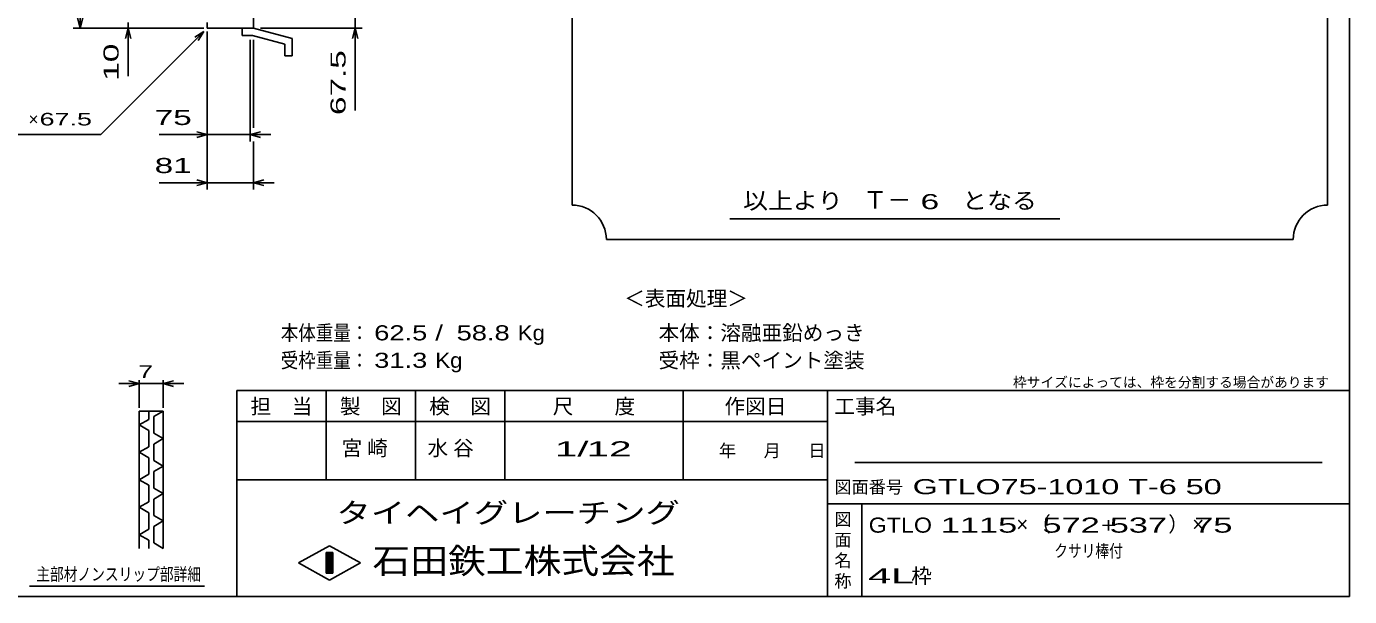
# Model space of a CAD drawing. Units: millimetres, scale not verified. Extents: x -2184 to 2083, y -1539 to 1258.
# Drawn here: x -228 to 2083, y -1382 to -386 of the extents above; entities that cross this region are included whole.
import ezdxf
from ezdxf.enums import TextEntityAlignment as Align

# ---------------------------------------------------------------- set-up
doc = ezdxf.new("R2010")
doc.units = ezdxf.units.MM
doc.header["$LTSCALE"] = 12
for name, color, linetype, lineweight in [('0_2', 150, 'Continuous', 25), ('19', 6, 'Continuous', 25), ('22', 2, 'Continuous', 25), ('32', 4, 'Continuous', 25)]:
    doc.layers.add(name, color=color, linetype=linetype, lineweight=lineweight)
doc.styles.add('ベクトル', font='')
doc.styles.get('ベクトル').set_extended_font_data('ベクトル')

msp = doc.modelspace()

# ---------------------------------------------------------------- linework, layer by layer
at = {"layer": '0_2'}
for p, q in [((2083.2, 1258.2), (2083.2, -1381.8)), ((2083.2, -1021.8), (139.2, -1021.8)), ((139.2, -1021.8), (139.2, -1381.8)), ((295.2, -1021.8), (295.2, -1177.8)), ((451.2, -1177.8), (451.2, -1021.8)), ((607.2, -1021.8), (607.2, -1177.8)), ((919.2, -1177.8), (919.2, -1021.8)), ((1171.2, -1021.8), (1171.2, -1381.8)), ((1171.2, -1075.8), (139.2, -1075.8)), ((2035.2, -1147.8), (1219.2, -1147.8)), ((139.2, -1177.8), (1171.2, -1177.8)), ((1171.2, -1219.8), (2083.2, -1219.8)), ((1231.2, -1381.8), (1231.2, -1219.8)), ((247.2, -1323), (301.2, -1293)), ((301.2, -1293), (355.2, -1323)), ((295.2, -1305), (307.2, -1305)), ((295.2, -1341), (295.2, -1305)), ((295.2, -1305), (297.6, -1305)), ((297.6, -1305), (297.6, -1341)), ((300, -1341), (300, -1305)), ((300, -1305), (302.4, -1305)), ((302.4, -1305), (302.4, -1341)), ((304.8, -1341), (304.8, -1305)), ((304.8, -1305), (307.2, -1305)), ((307.2, -1305), (307.2, -1341)), ((307.2, -1305), (307.2, -1341)), ((301.2, -1353), (247.2, -1323)), ((355.2, -1323), (301.2, -1353)), ((307.2, -1341), (295.2, -1341)), ((297.6, -1341), (300, -1341)), ((302.4, -1341), (304.8, -1341)), ((2083.2, -1381.8), (-2068.8, -1381.8))]:
    msp.add_line(p, q, dxfattribs=at)
at = {"layer": '19'}
for p, q in [((168.5, 746.3), (168.5, -388.7)), ((87.5, -388.7), (87.5, -378.7)), ((168.5, -388.7), (87.5, -388.7)), ((148.49, -401.71), (148.49, -388.71)), ((148.5, -388.7), (168.5, -388.7)), ((236.11, -406.82), (168.5, -388.7)), ((148.49, -401.71), (166.78, -401.71)), ((223.11, -416.8), (166.78, -401.71)), ((236.11, -436.82), (236.11, -406.82)), ((223.11, -436.82), (223.11, -416.8)), ((223.11, -436.82), (236.11, -436.82))]:
    msp.add_line(p, q, dxfattribs=at)
at = {"layer": '22', "color": 4}
for p, q in [((724.8, 1162.2), (724.8, -697.8)), ((2044.8, -697.8), (2044.8, 1162.2)), ((-134.5, -388.7), (-134.5, 746.3)), ((346.1, -388.7), (346.1, -321.2)), ((-146.5, -388.7), (81.5, -388.7)), ((-134.5, -388.7), (-139.3, -370.7)), ((-134.5, -388.7), (-129.7, -370.7)), ((-62.5, -388.7), (81.5, -388.7)), ((-55.3, -406.7), (-50.5, -388.7)), ((-50.5, -388.7), (-50.5, -378.7)), ((-45.7, -406.7), (-50.5, -388.7)), ((-50.5, -472.7), (-50.5, -388.7)), ((180.5, -388.7), (358.1, -388.7)), ((341.3, -406.7), (346.1, -388.7)), ((350.9, -406.7), (346.1, -388.7)), ((346.1, -532.7), (346.1, -388.7)), ((-98.5, -574.7), (81.5, -394.7)), ((65.9, -404.3), (81.5, -394.7)), ((71.9, -410.3), (81.5, -394.7)), ((87.5, -586.7), (87.5, -394.7)), ((87.5, -670.7), (87.5, -394.7)), ((162.5, -586.7), (162.5, -409.3)), ((168.5, -562.7), (168.5, -409.3)), ((-386.5, -574.7), (-98.5, -574.7)), ((3.5, -574.7), (87.5, -574.7)), ((87.5, -574.7), (69.5, -569.9)), ((69.5, -579.5), (87.5, -574.7)), ((87.5, -574.7), (162.5, -574.7)), ((162.5, -574.7), (180.5, -569.9)), ((180.5, -579.5), (162.5, -574.7)), ((162.5, -574.7), (198.5, -574.7)), ((168.5, -670.7), (168.5, -586.7)), ((3.5, -658.7), (87.5, -658.7)), ((87.5, -658.7), (69.5, -653.9)), ((69.5, -663.5), (87.5, -658.7)), ((87.5, -658.7), (168.5, -658.7)), ((168.5, -658.7), (186.5, -653.9)), ((186.5, -663.5), (168.5, -658.7)), ((168.5, -658.7), (204.5, -658.7)), ((1000.8, -721.8), (1576.8, -721.8)), ((784.8, -757.8), (1984.8, -757.8))]:
    msp.add_line(p, q, dxfattribs=at)
for centre, start, end in [((724.8, -757.8), 0, 90), ((2044.8, -757.8), 90, 180)]:
    msp.add_arc(centre, 60, start, end, dxfattribs=at)
at = {"layer": '32'}
for p, q in [((-31.2, -1009.8), (-67.2, -1009.8)), ((-31.2, -1009.8), (-49.2, -1005)), ((-49.2, -1014.6), (-31.2, -1009.8)), ((-31.2, -1051.8), (-31.2, -1003.8)), ((-31.2, -1009.8), (10.8, -1009.8)), ((10.8, -1003.8), (10.8, -1051.8)), ((10.8, -1009.8), (28.8, -1005)), ((28.8, -1014.6), (10.8, -1009.8)), ((10.8, -1009.8), (46.8, -1009.8)), ((-31.2, -1057.8), (10.8, -1057.8)), ((-31.2, -1297.8), (-31.2, -1057.8)), ((-14.4, -1057.8), (-14.4, -1072.2)), ((10.8, -1057.8), (-6, -1067.4)), ((10.8, -1057.8), (10.8, -1297.8)), ((-14.4, -1072.2), (-31.2, -1081.8)), ((-31.2, -1081.8), (-14.4, -1091.4)), ((-6, -1067.4), (-6, -1096.2)), ((-14.4, -1091.4), (-14.4, -1120.2)), ((-6, -1096.2), (10.8, -1105.8)), ((10.8, -1105.8), (-6, -1115.4)), ((-14.4, -1120.2), (-31.2, -1129.8)), ((-31.2, -1129.8), (-14.4, -1139.4)), ((-6, -1115.4), (-6, -1144.2)), ((-14.4, -1139.4), (-14.4, -1168.2)), ((-6, -1144.2), (10.8, -1153.8)), ((10.8, -1153.8), (-6, -1163.4)), ((-14.4, -1168.2), (-31.2, -1177.8)), ((-31.2, -1177.8), (-14.4, -1187.4)), ((-6, -1163.4), (-6, -1192.2)), ((-14.4, -1187.4), (-14.4, -1216.2)), ((-6, -1192.2), (10.8, -1201.8)), ((10.8, -1201.8), (-6, -1211.4)), ((-14.4, -1216.2), (-31.2, -1225.8)), ((-6, -1211.4), (-6, -1240.2)), ((-31.2, -1225.8), (-14.4, -1235.4)), ((-14.4, -1235.4), (-14.4, -1264.2)), ((-6, -1240.2), (10.8, -1249.8)), ((-14.4, -1264.2), (-31.2, -1273.8)), ((10.8, -1249.8), (-6, -1259.4)), ((-6, -1259.4), (-6, -1288.2)), ((-31.2, -1273.8), (-14.4, -1283.4)), ((-14.4, -1283.4), (-14.4, -1297.8)), ((-6, -1288.2), (10.8, -1297.8)), ((82.8, -1363.8), (-223.2, -1363.8))]:
    msp.add_line(p, q, dxfattribs=at)

# ---------------------------------------------------------------- texts
at = {"layer": '0_2', "style": 'ベクトル'}
for s, height, p in [('枠サイズによっては、枠を分割する場合があります', 17.6, (1495.2, -1007.4)), ('担\u3000当', 26.39, (163.2, -1049.4)), ('製\u3000図', 26.39, (319.2, -1049.4)), ('検\u3000図', 26.39, (475.2, -1049.4)), ('尺\u3000\u3000度', 26.39, (691.2, -1049.4)), ('作図日', 26.39, (991.2, -1049.4)), ('工事名', 26.39, (1183.2, -1049.4)), ('年', 21.99, (981.6, -1126.8)), ('月', 21.99, (1059.6, -1126.8)), ('日', 21.99, (1137.6, -1126.8)), ('図面番号', 21.99, (1183.2, -1190.4)), ('図', 21.99, (1183.2, -1246.8)), ('面', 21.99, (1183.2, -1282.8)), ('名', 21.99, (1183.2, -1318.8)), ('称', 21.99, (1183.2, -1354.8))]:
    msp.add_text(s, height=height, dxfattribs=at).set_placement(p, align=Align.MIDDLE_LEFT)
at = {"layer": '0_2', "color": 222, "style": 'ベクトル'}
for s, height, width, p in [('タイヘイグレーチング', 35.19, 1.25, (313.2, -1235.4)), ('石田鉄工株式会社', 43.99, 1.1, (376.2, -1319.4))]:
    msp.add_text(s, height=height, dxfattribs=dict(at, width=width)).set_placement(p, align=Align.MIDDLE_LEFT)
at = {"layer": '22', "style": 'ベクトル', "width": 1.65}
for s, p in [(' 10 ', (-80.5, -496.7)), (' 67.5 ', (316.1, -556.7))]:
    msp.add_text(s, height=26.39, rotation=90, dxfattribs=at).set_placement(p, align=Align.MIDDLE_LEFT)
at = {"layer": '22', "style": 'ベクトル'}
for s, height, width, p in [(' 75 ', 26.39, 1.65, (-20.5, -544.7)), (' 67.5 ', 21.99, 1.6, (-218.5, -547.7)), (' 81 ', 26.39, 1.65, (-20.5, -628.7)), ('以上より\u3000', 29.03, 1.1, (1023.6, -690)), (' 6 ', 26.39, 1.65, (1317.6, -691.8)), ('となる', 29.03, 1.1, (1406.4, -690)), ('本体重量：', 26.39, 0.85, (216, -921)), (' 62.5', 26.39, 1.35, (366, -921)), ('/', 26.39, 1.35, (486, -921)), (' 58.8', 26.39, 1.35, (510, -921)), ('Kg', 26.39, 1.1, (630, -921)), ('受枠重量：', 26.39, 0.85, (216, -969)), (' 31.3', 26.39, 1.35, (366, -969)), ('Kg', 26.39, 1.1, (486, -969)), ('1/', 26.39, 2, (694.8, -1123.8)), (' 12 ', 26.39, 2, (730.8, -1123.8)), ('GTLO75-1010 T-6 50', 26.39, 1.6, (1320, -1189.8)), ('GTLO', 26.39, 1.15, (1243.2, -1257)), (' 1115 ', 26.39, 1.7, (1352.4, -1257)), (' 572 ', 26.39, 1.7, (1530, -1257)), ('+', 26.39, 1.3, (1648.8, -1257)), (' 537 ', 26.39, 1.7, (1647.6, -1257)), (' 75 ', 26.39, 1.7, (1795.2, -1257)), ('クサリ棒付', 21.99, 0.8, (1567.2, -1302)), ('4L', 26.39, 2.05, (1242, -1345.8))]:
    msp.add_text(s, height=height, dxfattribs=dict(at, width=width)).set_placement(p, align=Align.MIDDLE_LEFT)
for s, height, p in [('×', 21.99, (-224.5, -547.7)), ('Ｔ－', 30.79, (1233.6, -688.8)), ('＜表面処理＞', 26.39, (816, -861)), ('本体：', 26.39, (876, -921)), ('溶融亜鉛めっき', 26.39, (984, -921)), ('受枠：', 26.39, (876, -969)), ('黒ペイント塗装', 26.39, (984, -969)), ('枠', 26.39, (1317.6, -1345.8))]:
    msp.add_text(s, height=height, dxfattribs=at).set_placement(p, align=Align.MIDDLE_LEFT)
at = {"layer": '22', "char_height": 26.39, "attachment_point": 4, "style": 'ベクトル'}
for s, insert in [('\\T1.25;宮崎\u3000', (322.2, -1123.8)), ('\\T1.25;水谷\u3000', (472.2, -1123.8)), ('\\T1.17;×（', (1501.2, -1257)), ('\\T1.17;）×', (1766.4, -1257))]:
    msp.add_mtext(s, dxfattribs=dict(at, insert=insert))
at = {"layer": '32', "color": 2, "style": 'ベクトル'}
for s, width, p in [(' 7 ', 1.6, (-46.2, -988.8)), ('主部材ノンスリップ部詳細', 0.8, (-211.2, -1342.8))]:
    msp.add_text(s, height=21.99, dxfattribs=dict(at, width=width)).set_placement(p, align=Align.MIDDLE_LEFT)

doc.saveas('drawing.dxf')
